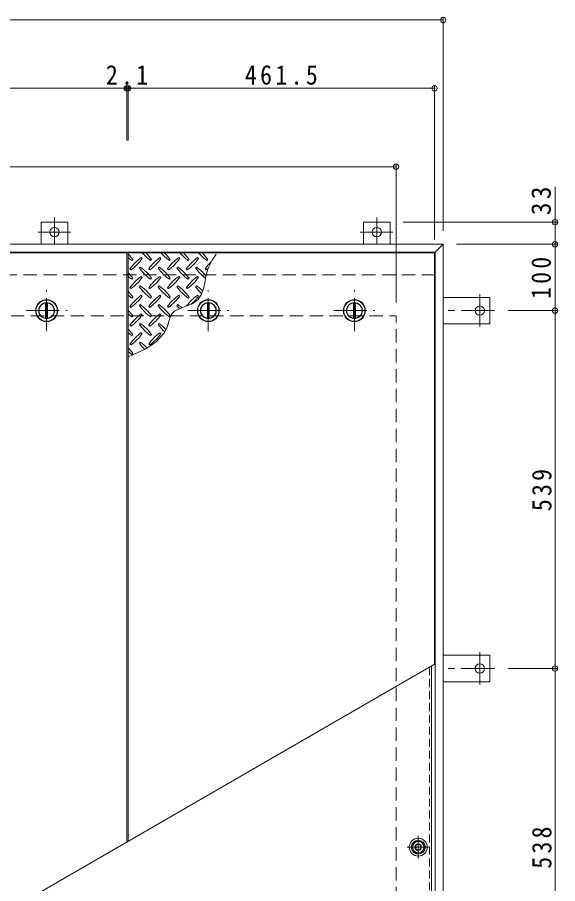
# Model space of a CAD drawing. Units: millimetres at full size, sheet at 1:10. Extents: x -3845 to 3824, y -2750 to 2337.
# Drawn here: x -1495 to -681, y 838 to 2142 of the extents above; entities that cross this region are included whole.
import ezdxf

# ---------------------------------------------------------------- set-up
doc = ezdxf.new("R2010")
doc.units = ezdxf.units.MM
doc.header["$LTSCALE"] = 10
doc.header["$PDMODE"] = 32
doc.header["$PDSIZE"] = 8
for name, pattern in [('CHAIN1', [8, 5, -1, 1, -1]), ('DASHED1', [1.8, 1.2, -0.6]), ('DASHED2', [3, 2, -1])]:
    doc.linetypes.add(name, pattern=pattern)
for name, color, linetype, lineweight in [('0-1_躯体', 2, 'Continuous', 9), ('0-3_建具', 2, 'Continuous', 9), ('0-5_寸法', 7, 'Continuous', 9), ('0-7', 5, 'Continuous', 5), ('0-9', 134, 'Continuous', 5), ('0-A', 3, 'Continuous', 9), ('0-C', 2, 'Continuous', 9), ('0-E', 3, 'Continuous', 9), ('0-F', 7, 'Continuous', 9)]:
    doc.layers.add(name, color=color, linetype=linetype, lineweight=lineweight)
doc.styles.add('ＭＳ ゴシック', font='')
doc.styles.get('ＭＳ ゴシック').set_extended_font_data('MS Gothic')

msp = doc.modelspace()

# ---------------------------------------------------------------- linework, layer by layer
at = {"layer": '0-1_躯体', "linetype": 'DASHED2'}
for p, q in [((-865.6, 1754.79), (-3183.6, 1754.79)), ((-3124.6, 1692.79), (-924.6, 1692.79)), ((-924.6, 92.79), (-924.6, 1692.79))]:
    msp.add_line(p, q, dxfattribs=at)
at = {"layer": '0-1_躯体', "color": 5, "linetype": 'CHAIN1', "lineweight": 5}
for p, q in [((-891.1, 875.89), (-891.1, 909.69)), ((-908, 892.79), (-874.2, 892.79))]:
    msp.add_line(p, q, dxfattribs=at)
at = {"layer": '0-1_躯体'}
msp.add_lwpolyline([(-896.01, 884.29), (-900.91, 892.79), (-896.01, 901.29), (-886.19, 901.29), (-881.29, 892.79), (-886.19, 884.29)], close=True, dxfattribs=at)
at = {"layer": '0-1_躯体', "color": 134, "lineweight": 5}
msp.add_circle((-891.1, 892.79), 13.5, dxfattribs=at)
at = {"layer": '0-1_躯体', "color": 6}
msp.add_circle((-891.1, 892.79), 10.5, dxfattribs=at)
at = {"layer": '0-1_躯体'}
msp.add_circle((-891.1, 892.79), 8.5, dxfattribs=at)
at = {"layer": '0-3_建具'}
for p, q in [((-853.6, 1800.79), (-3195.6, 1800.79)), ((-853.6, 1800.79), (-865.6, 1788.79)), ((-853.6, -15.21), (-853.6, 1800.79)), ((-865.6, 1788.79), (-3183.6, 1788.79)), ((-865.6, -3.21), (-865.6, 1788.79))]:
    msp.add_line(p, q, dxfattribs=at)
at = {"layer": '0-5_寸法'}
for p, q in [((-685.08, 1833.99), (-685.08, 1887.15)), ((-2895.6, -3.21), (-865.6, 1168.81))]:
    msp.add_line(p, q, dxfattribs=at)
at = {"layer": '0-7'}
for radius in [5, 4.19]:
    msp.add_circle((-891.1, 892.79), radius, dxfattribs=at)
at = {"layer": '0-9'}
for p, q in [((-1322.6, 1776.32), (-1321.19, 1777.74)), ((-1307.04, 1779.15), (-1308.46, 1780.56)), ((-1294.32, 1776.32), (-1292.9, 1777.74)), ((-1278.76, 1779.15), (-1280.17, 1780.56)), ((-1266.03, 1776.32), (-1264.62, 1777.74)), ((-1250.48, 1779.15), (-1251.89, 1780.56)), ((-1237.75, 1776.32), (-1236.33, 1777.74)), ((-1222.19, 1779.15), (-1223.61, 1780.56)), ((-1209.46, 1776.32), (-1208.05, 1777.74)), ((-1325.43, 1763.59), (-1324.02, 1762.18)), ((-1309.87, 1766.42), (-1311.29, 1765.01)), ((-1297.14, 1763.59), (-1295.73, 1762.18)), ((-1281.59, 1766.42), (-1283, 1765.01)), ((-1268.86, 1763.59), (-1267.45, 1762.18)), ((-1253.3, 1766.42), (-1254.72, 1765.01)), ((-1240.58, 1763.59), (-1239.16, 1762.18)), ((-1225.02, 1766.42), (-1226.43, 1765.01)), ((-1212.29, 1763.59), (-1210.88, 1762.18)), ((-1322.6, 1748.04), (-1321.19, 1749.45)), ((-1307.04, 1750.87), (-1308.46, 1752.28)), ((-1294.32, 1748.04), (-1292.9, 1749.45)), ((-1278.76, 1750.87), (-1280.17, 1752.28)), ((-1266.03, 1748.04), (-1264.62, 1749.45)), ((-1250.48, 1750.87), (-1251.89, 1752.28)), ((-1237.75, 1748.04), (-1236.33, 1749.45)), ((-1222.19, 1750.87), (-1223.61, 1752.28)), ((-1325.43, 1735.31), (-1324.02, 1733.89)), ((-1309.87, 1738.14), (-1311.29, 1736.72)), ((-1297.14, 1735.31), (-1295.73, 1733.89)), ((-1281.59, 1738.14), (-1283, 1736.72)), ((-1268.86, 1735.31), (-1267.45, 1733.89)), ((-1253.3, 1738.14), (-1254.72, 1736.72)), ((-1240.58, 1735.31), (-1239.16, 1733.89)), ((-1225.02, 1738.14), (-1226.43, 1736.72)), ((-1307.04, 1722.58), (-1308.46, 1724)), ((-1278.76, 1722.58), (-1280.17, 1724)), ((-1250.48, 1722.58), (-1251.89, 1724)), ((-1222.19, 1722.58), (-1223.61, 1724)), ((-1322.6, 1719.75), (-1321.19, 1721.17)), ((-1309.87, 1709.85), (-1311.29, 1708.44)), ((-1294.32, 1719.75), (-1292.9, 1721.17)), ((-1281.59, 1709.85), (-1283, 1708.44)), ((-1266.03, 1719.75), (-1264.62, 1721.17)), ((-1253.3, 1709.85), (-1254.72, 1708.44)), ((-1237.75, 1719.75), (-1236.33, 1721.17)), ((-1325.43, 1707.02), (-1324.02, 1705.61)), ((-1297.14, 1707.02), (-1295.73, 1705.61)), ((-1268.86, 1707.02), (-1267.45, 1705.61)), ((-1322.6, 1691.47), (-1321.19, 1692.88)), ((-1307.04, 1694.3), (-1308.46, 1695.71)), ((-1294.32, 1691.47), (-1292.9, 1692.88)), ((-1278.76, 1694.3), (-1280.17, 1695.71)), ((-1266.03, 1691.47), (-1264.62, 1692.88)), ((-1325.43, 1678.74), (-1324.02, 1677.33)), ((-1309.87, 1681.57), (-1311.29, 1680.15)), ((-1297.14, 1678.74), (-1295.73, 1677.33)), ((-1281.59, 1681.57), (-1283, 1680.15)), ((-1268.86, 1678.74), (-1268.68, 1678.56)), ((-1322.6, 1663.18), (-1321.19, 1664.6)), ((-1307.04, 1666.01), (-1308.46, 1667.43)), ((-1294.32, 1663.18), (-1292.9, 1664.6)), ((-1278.76, 1666.01), (-1280.17, 1667.43)), ((-1325.43, 1650.46), (-1324.02, 1649.04)), ((-1309.87, 1653.28), (-1311.29, 1651.87)), ((-1297.14, 1650.46), (-1295.73, 1649.04)), ((-1322.6, 1634.9), (-1321.19, 1636.31))]:
    msp.add_line(p, q, dxfattribs=at)
msp.add_lwpolyline([(-1328.1, 1631.42), (-1321.07, 1634.25), (-1302.58, 1642.71), (-1286.46, 1653.05), (-1274.22, 1666.46), (-1269.48, 1676.11), (-1268.51, 1679.07), (-1267.01, 1684.29), (-1265.4, 1689.39), (-1263.32, 1694.04), (-1261.75, 1696.41), (-1258.11, 1699.9), (-1249.95, 1704.24), (-1240.63, 1707.55), (-1231.55, 1711.11), (-1226.96, 1713.8), (-1222.85, 1717.52), (-1217.67, 1725.7), (-1214.32, 1735.55), (-1212.32, 1745.26)], dxfattribs=at)
for centre, radius, start, end in [((-1252.24, 1835.36), 72.5, 221.00789, 234.5273), ((-1351.95, 1735.66), 72.5, 35.47272, 45.97511), ((-1223.96, 1835.36), 72.5, 221.00789, 234.5273), ((-1323.66, 1735.66), 72.5, 35.47272, 45.97511), ((-1195.68, 1835.36), 72.5, 221.00789, 234.5273), ((-1295.38, 1735.66), 72.5, 35.47272, 45.97511), ((-1167.39, 1835.36), 72.5, 221.00789, 234.5273), ((-1267.09, 1735.66), 72.5, 35.47272, 45.97511), ((-1380.23, 1735.66), 72.5, 35.47272, 44.0249), ((-1280.53, 1835.36), 72.5, 228.99213, 234.5273), ((-1266.39, 1721.52), 72.5, 125.47272, 144.5273), ((-1366.09, 1821.22), 72.5, 305.47256, 324.5273), ((-1238.1, 1721.52), 72.5, 125.47272, 144.5273), ((-1337.8, 1821.22), 72.5, 305.47256, 324.5273), ((-1209.82, 1721.52), 72.5, 125.47272, 144.5273), ((-1309.52, 1821.22), 72.5, 305.47256, 324.5273), ((-1181.53, 1721.52), 72.5, 125.47272, 144.5273), ((-1281.23, 1821.22), 72.5, 305.47256, 324.5273), ((-1126.31, 1733.56), 86.81, 142.79805, 172.25462), ((-1252.24, 1807.08), 72.5, 215.47258, 234.5273), ((-1351.95, 1707.38), 72.5, 35.47272, 54.5273), ((-1223.96, 1807.08), 72.5, 215.47258, 234.5273), ((-1323.66, 1707.38), 72.5, 35.47272, 54.5273), ((-1195.68, 1807.08), 72.5, 215.47258, 234.5273), ((-1295.38, 1707.38), 72.5, 35.47272, 54.5273), ((-1167.39, 1807.08), 72.5, 215.47258, 232.41306), ((-1267.09, 1707.38), 72.5, 39.15433, 54.5273), ((-1153.25, 1721.52), 72.5, 133.29659, 144.5273), ((-1252.95, 1821.22), 72.5, 305.47256, 309.08568), ((-1380.23, 1707.38), 72.5, 35.47272, 44.0249), ((-1280.53, 1807.08), 72.5, 228.99213, 234.5273), ((-1266.39, 1693.24), 72.5, 125.47272, 144.5273), ((-1366.09, 1792.94), 72.5, 305.47256, 324.5273), ((-1238.1, 1693.24), 72.5, 125.47272, 144.5273), ((-1337.8, 1792.94), 72.5, 305.47256, 324.5273), ((-1209.82, 1693.24), 72.5, 125.47272, 144.5273), ((-1309.52, 1792.94), 72.5, 305.47256, 324.5273), ((-1181.53, 1693.24), 72.5, 125.47272, 144.5273), ((-1281.23, 1792.94), 72.5, 305.47256, 324.5273), ((-1252.24, 1778.8), 72.5, 215.47258, 234.5273), ((-1351.95, 1679.09), 72.5, 35.47272, 54.5273), ((-1223.96, 1778.8), 72.5, 215.47258, 234.5273), ((-1323.66, 1679.09), 72.5, 35.47272, 54.5273), ((-1195.68, 1778.8), 72.5, 215.47258, 234.5273), ((-1295.38, 1679.09), 72.5, 35.47272, 54.5273), ((-1167.39, 1778.8), 72.5, 215.47258, 226.3307), ((-1267.09, 1679.09), 72.5, 45.21667, 54.5273), ((-1380.23, 1679.09), 72.5, 35.47272, 44.0249), ((-1280.53, 1778.8), 72.5, 228.99213, 234.5273), ((-1266.39, 1664.95), 72.5, 125.47272, 144.5273), ((-1366.09, 1764.65), 72.5, 305.47256, 324.5273), ((-1238.1, 1664.95), 72.5, 125.47272, 144.5273), ((-1337.8, 1764.65), 72.5, 305.47256, 324.52728), ((-1209.82, 1664.95), 72.5, 125.47272, 144.5273), ((-1309.52, 1764.65), 72.5, 305.47256, 324.52728), ((-1181.53, 1664.95), 72.5, 125.47272, 143.78256), ((-1281.23, 1764.65), 72.5, 311.74278, 324.52728), ((-1351.95, 1650.81), 72.5, 35.47272, 54.5273), ((-1323.66, 1650.81), 72.5, 35.47272, 54.5273), ((-1295.38, 1650.81), 72.5, 48.55215, 54.5273), ((-1380.23, 1650.81), 72.5, 35.47272, 44.0249), ((-1252.24, 1750.51), 72.5, 215.47258, 234.5273), ((-1223.96, 1750.51), 72.5, 215.47258, 234.5273), ((-1195.68, 1750.51), 72.5, 215.47258, 220.24118), ((-1280.53, 1750.51), 72.5, 228.99213, 234.5273), ((-1266.39, 1636.67), 72.5, 125.47272, 144.5273), ((-1366.09, 1736.37), 72.5, 305.47256, 324.5273), ((-1238.1, 1636.67), 72.5, 125.47272, 144.5273), ((-1337.8, 1736.37), 72.5, 305.47256, 324.5273), ((-1380.23, 1622.53), 72.5, 35.47272, 44.0249), ((-1252.24, 1722.23), 72.5, 215.47258, 234.5273), ((-1351.95, 1622.53), 72.5, 35.47272, 54.5273), ((-1223.96, 1722.23), 72.5, 215.47258, 227.39586), ((-1323.66, 1622.53), 72.5, 43.66155, 54.5273), ((-1209.82, 1636.67), 72.5, 143.94775, 144.5273), ((-1280.53, 1722.23), 72.5, 228.99213, 234.5273), ((-1266.39, 1608.38), 72.5, 125.47272, 144.5273), ((-1366.09, 1708.09), 72.5, 305.47256, 324.5273), ((-1238.1, 1608.38), 72.5, 125.47272, 144.5273), ((-1337.8, 1708.09), 72.5, 305.47256, 324.5273), ((-1380.23, 1594.24), 72.5, 35.47272, 44.0249), ((-1252.24, 1693.94), 72.5, 215.47258, 225.30016), ((-1351.95, 1594.24), 72.5, 43.92903, 54.5273), ((-1280.53, 1693.94), 72.5, 228.99213, 234.5273)]:
    msp.add_arc(centre, radius, start, end, dxfattribs=at)
at = {"layer": '0-A', "linetype": 'DASHED1'}
msp.add_line((-874.3, 1163.79), (-874.3, 42.49), dxfattribs=at)
at = {"layer": '0-A'}
msp.add_line((-871.1, 1165.64), (-871.1, 39.29), dxfattribs=at)
at = {"layer": '0-C', "linetype": 'CHAIN1'}
for p, q in [((-1450.97, 1669.79), (-1450.97, 1731.79)), ((-1207.35, 1669.79), (-1207.35, 1731.79)), ((-987.35, 1669.79), (-987.35, 1731.79)), ((-1481.97, 1700.79), (-1419.97, 1700.79)), ((-1238.35, 1700.79), (-1176.35, 1700.79)), ((-1018.35, 1700.79), (-956.35, 1700.79))]:
    msp.add_line(p, q, dxfattribs=at)
at = {"layer": '0-C'}
for p, q in [((-1452.47, 1712.19), (-1452.47, 1689.39)), ((-1449.47, 1712.19), (-1449.47, 1689.39)), ((-1208.85, 1712.19), (-1208.85, 1689.39)), ((-1205.85, 1712.19), (-1205.85, 1689.39)), ((-988.85, 1712.19), (-988.85, 1689.39)), ((-985.85, 1712.19), (-985.85, 1689.39))]:
    msp.add_line(p, q, dxfattribs=at)
for centre, radius in [((-1450.97, 1700.79), 16), ((-1450.97, 1700.79), 12), ((-1450.97, 1700.79), 11.5), ((-1207.35, 1700.79), 16), ((-1207.35, 1700.79), 12), ((-1207.35, 1700.79), 11.5), ((-987.35, 1700.79), 16), ((-987.35, 1700.79), 12), ((-987.35, 1700.79), 11.5)]:
    msp.add_circle(centre, radius, dxfattribs=at)
at = {"layer": '0-E', "linetype": 'CHAIN1'}
for p, q in [((-1439.1, 1841.15), (-1439.1, 1800.99)), ((-953.6, 1841.15), (-953.6, 1800.99)), ((-1463.94, 1818.99), (-1415.05, 1818.99)), ((-978.44, 1818.99), (-929.55, 1818.99)), ((-798.4, 1725.63), (-798.4, 1676.75)), ((-776.24, 1700.79), (-853.6, 1700.79)), ((-798.4, 1186.63), (-798.4, 1137.75)), ((-776.24, 1161.79), (-853.6, 1161.79))]:
    msp.add_line(p, q, dxfattribs=at)
at = {"layer": '0-E'}
for p, q in [((-1459.1, 1833.99), (-1419.1, 1833.99)), ((-1459.1, 1800.79), (-1459.1, 1833.99)), ((-1419.1, 1800.79), (-1419.1, 1833.99)), ((-973.6, 1833.99), (-933.6, 1833.99)), ((-973.6, 1800.79), (-973.6, 1833.99)), ((-933.6, 1800.79), (-933.6, 1833.99)), ((-853.6, 1720.79), (-783.4, 1720.79)), ((-783.4, 1720.79), (-783.4, 1680.79)), ((-853.6, 1680.79), (-783.4, 1680.79)), ((-853.6, 1181.79), (-783.4, 1181.79)), ((-783.4, 1181.79), (-783.4, 1141.79)), ((-853.6, 1141.79), (-783.4, 1141.79))]:
    msp.add_line(p, q, dxfattribs=at)
for centre in [(-1439.1, 1818.99), (-953.6, 1818.99), (-798.4, 1700.79), (-798.4, 1161.79)]:
    msp.add_circle(centre, 7, dxfattribs=at)
at = {"layer": '0-F'}
for p, q in [((-853.6, 2141.5), (-853.6, 1820.79)), ((-3195.6, 2138.5), (-853.6, 2138.5)), ((-1330.22, 2035.71), (-1791.72, 2035.71)), ((-1330.22, 2038.71), (-1330.22, 1956.8)), ((-1328.1, 2035.71), (-1330.22, 2035.71)), ((-1328.1, 2038.71), (-1328.1, 1956.8)), ((-866.6, 2035.71), (-1328.1, 2035.71)), ((-866.6, 2038.71), (-866.6, 1807.79)), ((-924.6, 1920.51), (-924.6, 1712.79)), ((-3124.6, 1917.51), (-924.6, 1917.51)), ((-682.08, 1833.99), (-913.6, 1833.99)), ((-685.08, 1800.79), (-685.08, 1833.99)), ((-682.08, 1800.79), (-833.6, 1800.79)), ((-685.08, 1800.79), (-685.08, 1700.79)), ((-682.08, 1700.79), (-756.24, 1700.79)), ((-685.08, 1161.79), (-685.08, 1700.79)), ((-682.08, 1161.79), (-756.24, 1161.79)), ((-685.08, 623.79), (-685.08, 1161.79))]:
    msp.add_line(p, q, dxfattribs=at)
at = {"layer": '0-F', "color": 3}
for p, q in [((-1330.22, 1787.79), (-1791.72, 1787.79)), ((-1330.22, 900.56), (-1330.22, 1787.79)), ((-866.6, 1787.79), (-1328.1, 1787.79)), ((-1328.1, 1787.79), (-1328.1, 901.79)), ((-866.6, 1168.24), (-866.6, 1787.79))]:
    msp.add_line(p, q, dxfattribs=at)
for centre in [(-1450.97, 1700.79), (-1207.35, 1700.79), (-987.35, 1700.79)]:
    msp.add_circle(centre, 16.5, dxfattribs=at)
at = {"layer": '0-F'}
for p in [(-853.6, 2138.5), (-1330.22, 2035.71), (-1328.1, 2035.71), (-866.6, 2035.71), (-924.6, 1917.51), (-685.08, 1833.99), (-685.08, 1800.79), (-685.08, 1700.79), (-685.08, 1161.79)]:
    msp.add_point(p, dxfattribs=at)

# ---------------------------------------------------------------- texts
at = {"layer": '0-F', "color": 2, "char_height": 29.33, "attachment_point": 7, "style": 'ＭＳ ゴシック'}
for s, insert in [('\\T1.27;\\W0.9;2.1', (-1361.66, 2040.71)), ('\\T1.28;\\W0.9;461.5', (-1152.35, 2040.71))]:
    msp.add_mtext(s, dxfattribs=dict(at, insert=insert))
at = {"layer": '0-F', "color": 2, "char_height": 29.33, "attachment_point": 7, "rotation": 90, "style": 'ＭＳ ゴシック'}
for s, insert in [('\\T1.27;\\W0.95;33', (-691.08, 1844.65)), ('\\T1.27;\\W0.9;100', (-691.08, 1718.29)), ('\\T1.27;\\W0.9;539', (-690.08, 1398.79)), ('\\T1.27;\\W0.9;538', (-690.08, 860.29))]:
    msp.add_mtext(s, dxfattribs=dict(at, insert=insert))

doc.saveas('drawing.dxf')
